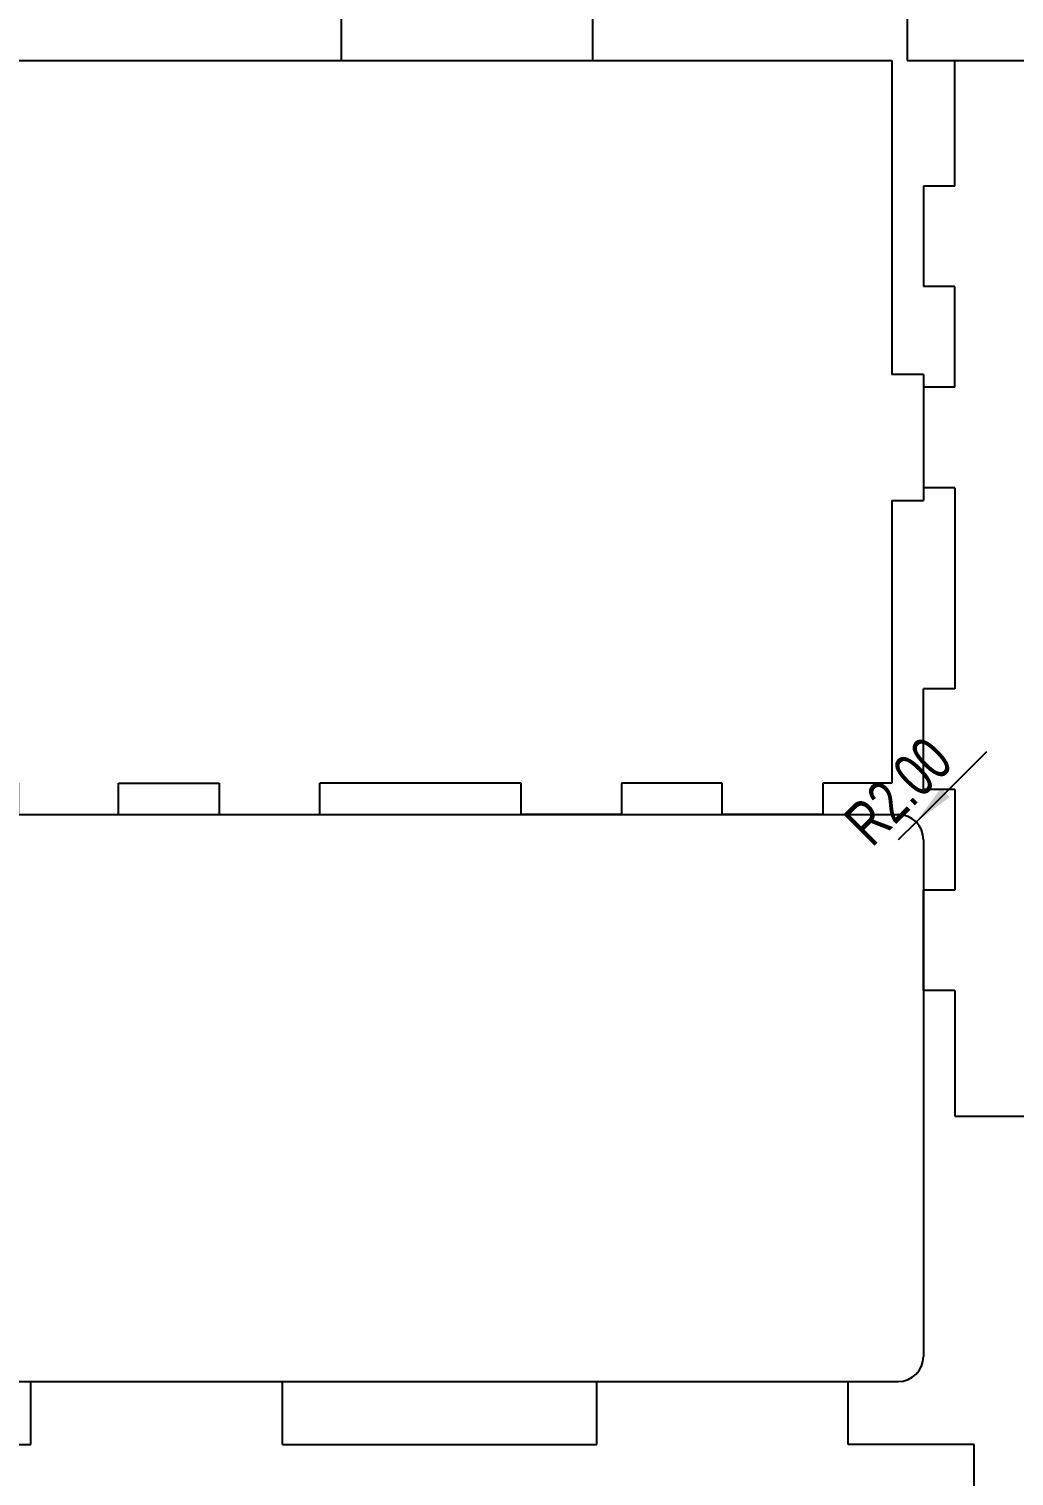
# Model space of a CAD drawing. Header units: millimetres. Extents: x 0 to 1201, y 0 to 800.
# Drawn here: x 234.9 to 313.2, y 382.8 to 497.9 of the extents above; entities that cross this region are included whole.
import ezdxf

# ---------------------------------------------------------------- set-up
doc = ezdxf.new("R2010")
doc.units = ezdxf.units.MM
doc.layers.add('SLD-0', color=179, linetype='Continuous')
doc.styles.add('SLDTEXTSTYLE0', font='TXT', dxfattribs={"width": 0.75})
doc.dimstyles.new('SLDDIMSTYLE1', dxfattribs={"dimtxt": 3.5, "dimasz": 3.302, "dimexe": 0, "dimexo": 0.0625, "dimgap": 0.875, "dimtad": 1, "dimrnd": 1e-09, "dimzin": 4, "dimdsep": 46, "dimtxsty": 'SLDTEXTSTYLE0', "dimsah": 1, "dimcen": 0, "dimadec": 0, "dimazin": 1, "dimtfac": 1, "dimtofl": 0, "dimtmove": 0, "dimatfit": 3, "dimfxl": 1, "dimfrac": 2, "dimtolj": 1, "dimtzin": 12, "dimarcsym": 0})

# ---------------------------------------------------------------- blocks, each defined once
blk = doc.blocks.new('1- Top1')
at = {"color": 179, "linetype": 'Continuous', "lineweight": 25}
for p, q in [((10, 46.426407), (10, 48.926407)), ((10, 48.926407), (18, 48.926407)), ((18, 46.426407), (18, 48.926407)), ((26, 46.426407), (26, 48.926407)), ((26, 48.926407), (34, 48.926407)), ((34, 46.426407), (34, 48.926407)), ((58, 48.926407), (50, 48.926407)), ((50, 46.426407), (50, 48.926407)), ((58, 46.426407), (58, 48.926407)), ((66, 46.426407), (66, 48.926407)), ((74, 48.926407), (66, 48.926407)), ((74, 46.426407), (74, 48.926407)), ((0, 46.426407), (0, 0)), ((10, 46.426407), (0, 46.426407)), ((26, 46.426407), (18, 46.426407)), ((50, 46.426407), (34, 46.426407)), ((58, 46.426407), (66, 46.426407)), ((74, 46.426407), (84, 46.426407)), ((84, 46.426407), (84, 0)), ((2, 25), (2, 32)), ((4.5, 32), (2, 32)), ((4.5, 25), (4.5, 32)), ((79.5, 32), (82, 32)), ((79.5, 25), (79.5, 32)), ((82, 25), (82, 32)), ((4.5, 25), (2, 25)), ((79.5, 25), (82, 25)), ((4.5, 18), (2, 18)), ((2, 11), (2, 18)), ((4.5, 11), (4.5, 18)), ((79.5, 18), (82, 18)), ((79.5, 11), (79.5, 18)), ((82, 11), (82, 18)), ((4.5, 11), (2, 11)), ((79.5, 11), (82, 11)), ((0, 0), (84, 0))]:
    blk.add_line(p, q, dxfattribs=at)
blk = doc.blocks.new('4- Side')
at = {"color": 179, "linetype": 'Continuous', "lineweight": 25}
for p, q in [((200, 5), (200, 0)), ((220, 0), (220, 5)), ((245, 5), (245, 0)), ((200, 0), (220, 0)), ((245, 0), (265, 0))]:
    blk.add_line(p, q, dxfattribs=at)
blk = doc.blocks.new('1- Middle Box with back locker')
at = {"color": 179, "linetype": 'Continuous', "lineweight": 25}
for p, q in [((385, 105), (385, 80)), ((385, 80), (390, 80)), ((390, 80), (390, 60)), ((385, 60), (390, 60)), ((385, 60), (385, 35)), ((385, 35), (390, 35)), ((390, 35), (390, 15)), ((385, 15), (390, 15)), ((385, 5), (385, 15)), ((375, 5), (385, 5))]:
    blk.add_line(p, q, dxfattribs=at)
blk = doc.blocks.new('1- Side')
at = {"color": 179, "linetype": 'Continuous', "lineweight": 25}
for p, q in [((0, 60), (75, 60)), ((0, 2.5), (0, 60)), ((75, 60), (75, 35)), ((77.5, 35), (75, 35)), ((77.5, 35), (77.5, 25)), ((75, 25), (75, 2.5)), ((75, 25), (77.5, 25)), ((0, 2.5), (5.5, 2.5)), ((5.5, 2.5), (5.5, 0)), ((13.5, 0), (13.5, 2.5)), ((13.5, 2.5), (21.5, 2.5)), ((21.5, 2.5), (21.5, 0)), ((29.5, 0), (29.5, 2.5)), ((45.5, 2.5), (29.5, 2.5)), ((45.5, 0), (45.5, 2.5)), ((53.5, 2.5), (53.5, 0)), ((61.5, 2.5), (53.5, 2.5)), ((61.5, 0), (61.5, 2.5)), ((69.5, 2.5), (69.5, 0)), ((75, 2.5), (69.5, 2.5)), ((5.5, 0), (13.5, 0)), ((21.5, 0), (29.5, 0)), ((53.5, 0), (45.5, 0)), ((69.5, 0), (61.5, 0))]:
    blk.add_line(p, q, dxfattribs=at)
blk = doc.blocks.new('_D_2')
at = {"layer": 'SLD-0'}
for q in [(311.03, 440.42), (304, 433.39)]:
    blk.add_line((305.41, 434.8), q, dxfattribs=at)
blk.add_solid([(305.41, 434.8), (308.1, 436.78), (307.39, 437.5)], dxfattribs=at)
at = {"layer": 'SLD-0', "insert": (299.43, 435.2), "char_height": 3.5, "attachment_point": 1, "rotation": 45, "style": 'SLDTEXTSTYLE0'}
blk.add_mtext('R2.00', dxfattribs=at)

msp = doc.modelspace()

# ---------------------------------------------------------------- linework, layer by layer
at = {"layer": 'SLD-0'}
for p, q in [((230.496, 435.387), (303.996, 435.387)), ((305.996, 433.387), (305.996, 392.285)), ((230.496, 390.285), (303.996, 390.285))]:
    msp.add_line(p, q, dxfattribs=at)
for centre, start, end in [((303.996, 433.387), 0, 90), ((303.996, 392.285), 270, 0)]:
    msp.add_arc(centre, 2, start, end, dxfattribs=at)

# ---------------------------------------------------------------- block references
at = {"color": 7, "linetype": 'Continuous'}
for name, p in [('4- Side', (59.702, 495.387)), ('1- Side', (228.496, 435.387))]:
    msp.add_blockref(name, p, dxfattribs=at)
at = {"color": 7, "linetype": 'Continuous', "rotation": 90}
for name, p in [('1- Top1', (354.923, 411.387)), ('1- Middle Box with back locker', (315.026, 0.285))]:
    msp.add_blockref(name, p, dxfattribs=at)

# ---------------------------------------------------------------- dimensions: what is measured, and where the dimension line sits
at = {"layer": 'SLD-0'}
dim = msp.add_radius_dim(center=(303.996, 433.387), mpoint=(305.41, 434.801), dimstyle='SLDDIMSTYLE1', dxfattribs=at)
dim.commit()
dim.dimension.update_dxf_attribs({"geometry": '_D_2', "text_midpoint": (306.825, 436.215), "dimtype": 164})

doc.saveas('drawing.dxf')
